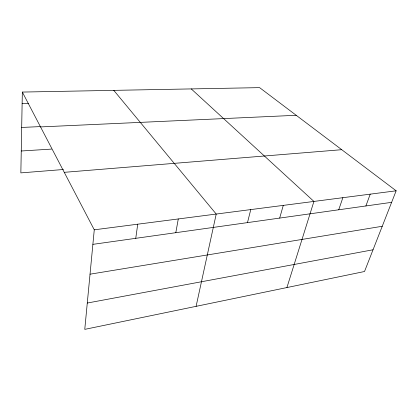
<?xml version="1.0" encoding="UTF-8"?>
<svg xmlns="http://www.w3.org/2000/svg" width="417" height="417" viewBox="0 0 417 417"><rect width="100%" height="100%" fill="white"/><g stroke="black" fill="none" stroke-linecap="round" stroke-linejoin="round"><path stroke-width="0.63" d="M22.336 92.068L94.268 229.814L84.766 329.362L364.515 271.509L396.15 190.804L259.603 87.638L22.336 92.068L20.85 172.888L63.447 169.505M135.754 238.321L137.73 224.195M175.807 232.686L178.283 218.956M196.099 306.339L216.22 214.051L113.773 90.359M247.489 222.605L250.768 209.589M279.677 218.081L283.279 205.388M286.922 287.558L313.923 201.427L191.252 88.915M338.734 209.777L342.857 197.689M365.891 205.956L370.228 194.15M87.278 303.039L373.038 249.773M90.03 274.188L382.243 226.28M92.882 244.352L391.631 202.339M94.268 229.814L396.15 190.804M64.249 172.33L341.737 149.693M21.251 150.996L51.557 149.093M21.684 127.446L40.392 126.596M40.538 126.919L296.2 115.29M22.127 103.546L28.58 103.369"/></g></svg>
